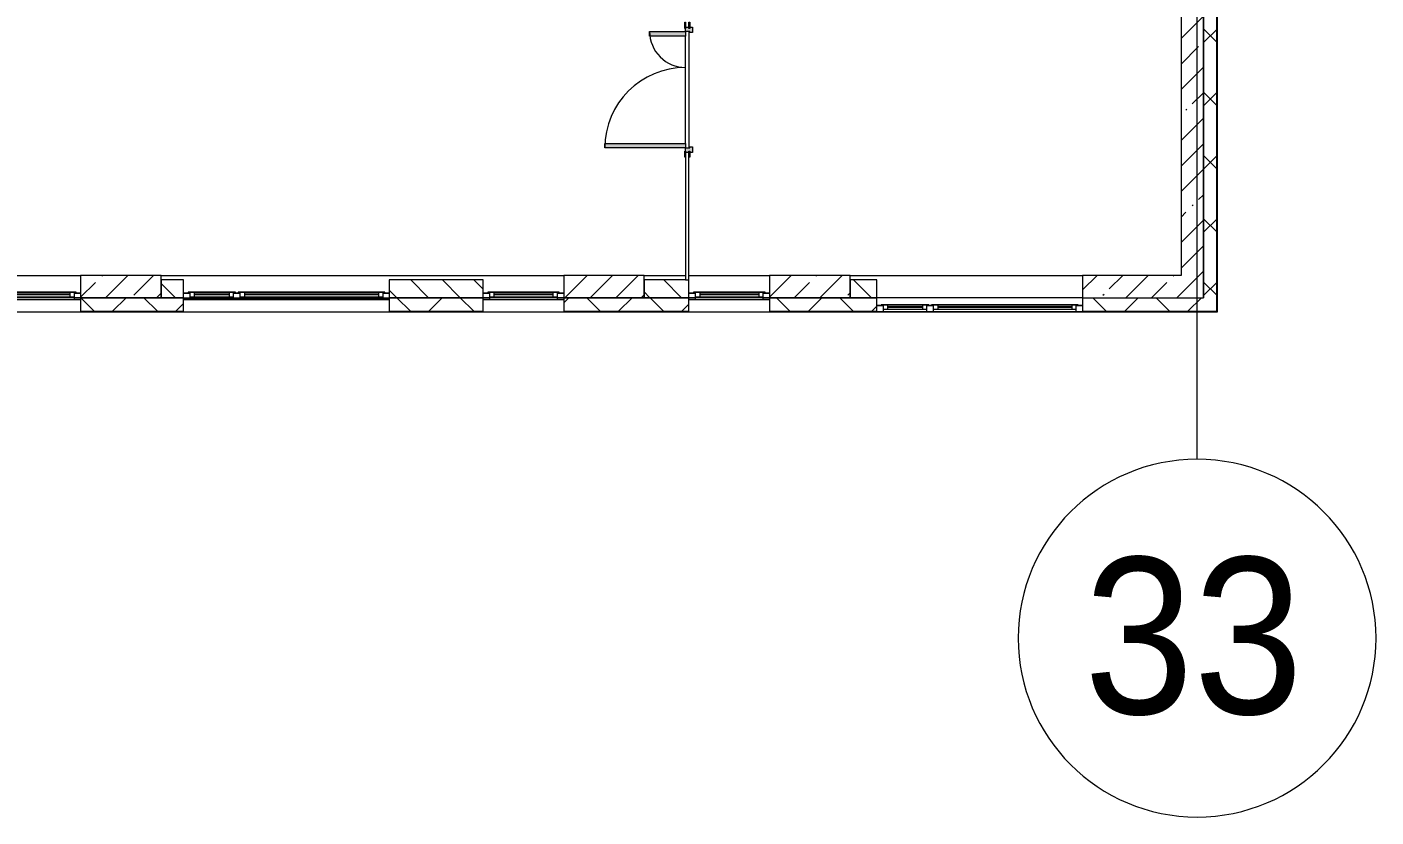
# Model space of a CAD drawing. Header units: millimetres. Extents: x 957 to 228198, y -8553 to 29000.
# Drawn here: x 213118 to 228198, y -5906 to 2927 of the extents above; entities that cross this region are included whole.
import ezdxf

# ---------------------------------------------------------------- set-up
doc = ezdxf.new("R2010")
doc.units = ezdxf.units.MM
for name, color, linetype, lineweight, true_color in [('A-DOOR-2', 7, 'Continuous', 5, 0xaaaaaa), ('A-DOOR-3', 7, 'Continuous', 5, 0xe2e2e2), ('A-DOOR-FRAM-3', 7, 'Continuous', 5, 0xe2e2e2), ('A-DOOR-FRAM-4', 7, 'Continuous', 5, 0xaaaaaa)]:
    doc.layers.add(name, color=color, linetype=linetype, lineweight=lineweight, true_color=true_color)
for name, color, linetype, lineweight in [('A-GLAZ-2', 7, 'Continuous', 5), ('A-WALL', 7, 'Continuous', 9), ('A-WALL-2', 7, 'Continuous', 5), ('I-WALL-3', 7, 'Continuous', 5), ('S-COLS-1', 7, 'Continuous', 5), ('Оси', 7, 'Continuous', 9), ('Оси-1', 7, 'Continuous', 20)]:
    doc.layers.add(name, color=color, linetype=linetype, lineweight=lineweight)
doc.styles.add('Arial_1', font='arial.ttf', dxfattribs={"width": 0.9, "height": 1750})
pattern_1 = [(45, (101188.1, 0), (-353.5534, 353.5534), []), (135, (101188.1, 0), (-353.5534, -353.5534), [])]
pattern_2 = [(45, (101188.1, 0), (-285.1231, 285.1231), []), (45, (101473.2, 0), (-285.1231, 285.1231), [504.031, -100.806, 16.764, -84.042])]

# ---------------------------------------------------------------- blocks, each defined once
blk = doc.blocks.new('120_Окно_СКБ_2Ст_Фрамуга сверху - 120_Окно_СКБ_2Ст_2300х2500_h_ ДОО-19727959-3_2_2_птичка')
at = {"layer": 'A-GLAZ-2'}
for p, q in [((-1150, -127), (-1150, -57)), ((-1150, -57), (-1080, -57)), ((1150, -57), (-1150, -57)), ((-1080, -127), (-1150, -127)), ((-1150, -127), (-1100, -127)), ((-1080, -127), (-1100, -127)), ((-1100, -127), (-1100, -137)), ((-1100, -137), (540, -137)), ((540, -137), (-1100, -137)), ((-1080, -57), (-1080, -127)), ((-1080, -57), (1080, -57)), ((520, -87), (-1080, -87)), ((-1080, -87), (-1080, -127)), ((-1030, -137), (-1030, -87)), ((-1030, -107), (470, -107)), ((470, -117), (-1030, -117)), ((470, -137), (470, -87)), ((520, -127), (520, -57)), ((520, -57), (590, -57)), ((520, -127), (520, -87)), ((590, -127), (520, -127)), ((540, -127), (520, -127)), ((540, -127), (570, -127)), ((540, -127), (570, -127)), ((540, -137), (540, -127)), ((590, -127), (570, -127)), ((570, -127), (570, -137)), ((570, -137), (1100, -137)), ((1100, -137), (570, -137)), ((590, -57), (590, -127)), ((1080, -87), (590, -87)), ((590, -87), (590, -127)), ((640, -137), (640, -87)), ((640, -107), (1030, -107)), ((1030, -117), (640, -117)), ((1030, -137), (1030, -87)), ((1080, -127), (1080, -57)), ((1080, -57), (1150, -57)), ((1080, -127), (1080, -87)), ((1150, -127), (1080, -127)), ((1100, -127), (1080, -127)), ((1100, -127), (1150, -127)), ((1100, -137), (1100, -127)), ((1150, -57), (1150, -127))]:
    blk.add_line(p, q, dxfattribs=at)
blk = doc.blocks.new('120_Окно_СКБ_1Ст - 120_Окно_СКБ_1Ст 900х2500_h_ с форточкой-22876038-3_2_2_птичка')
at = {"layer": 'A-GLAZ-2'}
for p, q in [((-450, -127), (-450, -57)), ((-450, -57), (-380, -57)), ((450, -57), (-450, -57)), ((-380, -127), (-450, -127)), ((-450, -127), (-400, -127)), ((-380, -127), (-400, -127)), ((-400, -127), (-400, -137)), ((-400, -137), (400, -137)), ((400, -137), (-400, -137)), ((-380, -57), (-380, -127)), ((380, -87), (-380, -87)), ((-380, -87), (-380, -127)), ((-330, -137), (-330, -87)), ((-330, -107), (330, -107)), ((330, -117), (-330, -117)), ((330, -137), (330, -87)), ((380, -127), (380, -57)), ((380, -57), (450, -57)), ((380, -127), (380, -87)), ((450, -127), (380, -127)), ((400, -127), (380, -127)), ((400, -127), (450, -127)), ((400, -137), (400, -127)), ((450, -57), (450, -127))]:
    blk.add_line(p, q, dxfattribs=at)
blk = doc.blocks.new('120_Окно_СКБ_2Ст_Фрамуга сверху - 120_Окно_СКБ_2Ст_2300х2500_h_ ДОО-22877115-3_2_2_птичка')
at = {"layer": 'A-GLAZ-2'}
for p, q in [((-1150, 13), (-1150, 83)), ((-1150, 83), (-1080, 83)), ((1150, 83), (-1150, 83)), ((-1080, 13), (-1150, 13)), ((-1150, 13), (-1100, 13)), ((-1080, 13), (-1100, 13)), ((-1100, 13), (-1100, 3)), ((-1100, 3), (540, 3)), ((540, 3), (-1100, 3)), ((-1080, 83), (-1080, 13)), ((-1080, 83), (1080, 83)), ((520, 53), (-1080, 53)), ((-1080, 53), (-1080, 13)), ((-1030, 3), (-1030, 53)), ((-1030, 33), (470, 33)), ((470, 23), (-1030, 23)), ((470, 3), (470, 53)), ((520, 13), (520, 83)), ((520, 83), (590, 83)), ((520, 13), (520, 53)), ((590, 13), (520, 13)), ((540, 13), (520, 13)), ((540, 13), (570, 13)), ((540, 13), (570, 13)), ((540, 3), (540, 13)), ((590, 13), (570, 13)), ((570, 13), (570, 3)), ((570, 3), (1100, 3)), ((1100, 3), (570, 3)), ((590, 83), (590, 13)), ((1080, 53), (590, 53)), ((590, 53), (590, 13)), ((640, 3), (640, 53)), ((640, 33), (1030, 33)), ((1030, 23), (640, 23)), ((1030, 3), (1030, 53)), ((1080, 13), (1080, 83)), ((1080, 83), (1150, 83)), ((1080, 13), (1080, 53)), ((1150, 13), (1080, 13)), ((1100, 13), (1080, 13)), ((1100, 13), (1150, 13)), ((1100, 3), (1100, 13)), ((1150, 83), (1150, 13))]:
    blk.add_line(p, q, dxfattribs=at)
blk = doc.blocks.new('110_Дверь_СКБ_2Ст - Д-5_п__в составе перегородки _не входит в спец__-32680317-3_2_2_птичка')
at = {"layer": 'A-DOOR-3'}
h = blk.add_hatch(color=256, dxfattribs=at)
h.paths.add_polyline_path([(712, -20), (712, 60), (652, 60), (652, 30), (662, 30), (662, -20)])
h.paths.add_polyline_path([(-628, 30), (-628, 60), (-688, 60), (-688, -20), (-638, -20), (-638, 30)])
for points in [[(-588, -420), (-588, -20), (-638, -20), (-638, -420)], [(662, -916), (662, -20), (612, -20), (612, -920), (662, -920)]]:
    blk.add_hatch(color=256, dxfattribs=at).paths.add_polyline_path(points)
at = {"layer": 'A-DOOR-FRAM-3'}
for points in [[(-688, 28), (-743, 28), (-743, 20), (-688, 20)], [(767, 28), (712, 28), (712, 20), (767, 20)], [(-673, -28), (-673, -20), (-743, -20), (-743, -28), (-688, -28)], [(767, -20), (697, -20), (697, -28), (767, -28)]]:
    blk.add_hatch(color=256, dxfattribs=at).paths.add_polyline_path(points)
at = {"layer": 'A-DOOR-2'}
for p, q in [((-638, -20), (-588, -20)), ((-638, -420), (-638, -20)), ((-588, -20), (-588, -420)), ((612, -20), (662, -20)), ((612, -920), (612, -20)), ((662, -20), (662, -920)), ((-588, -420), (-638, -420)), ((662, -920), (612, -920))]:
    blk.add_line(p, q, dxfattribs=at)
for centre, radius, start, end in [((-638, -20), 400, 270, 0), ((662, -20), 900, 180, 270)]:
    blk.add_arc(centre, radius, start, end, dxfattribs=at)
at = {"layer": 'A-DOOR-FRAM-4'}
for p, q in [((-743, 28), (-673, 28)), ((-743, 20), (-743, 28)), ((-673, 20), (-743, 20)), ((-688, 60), (-628, 60)), ((-688, -20), (-688, 60)), ((-688, 20), (-673, 20)), ((-688, 19), (-688, 20)), ((-673, 19), (-688, 19)), ((-673, 28), (-673, 20)), ((-673, 20), (-673, 19)), ((-638, 30), (-638, -20)), ((-628, 30), (-638, 30)), ((-628, 60), (-628, 30)), ((652, 60), (712, 60)), ((652, 30), (652, 60)), ((662, 30), (652, 30)), ((662, -20), (662, 30)), ((697, 20), (697, 28)), ((697, 28), (767, 28)), ((697, 19), (697, 20)), ((697, 20), (712, 20)), ((767, 20), (697, 20)), ((712, 19), (697, 19)), ((712, 60), (712, -20)), ((712, 20), (712, 19)), ((767, 28), (767, 20)), ((-743, -20), (-673, -20)), ((-743, -28), (-743, -20)), ((-673, -28), (-743, -28)), ((-638, -20), (-688, -20)), ((-673, -20), (-673, -28)), ((712, -20), (662, -20)), ((697, -28), (697, -20)), ((697, -20), (767, -20)), ((767, -28), (697, -28)), ((767, -20), (767, -28))]:
    blk.add_line(p, q, dxfattribs=at)
blk = doc.blocks.new('Ось сетки - D8-29747960-3_2_2_птичка')
at = {"layer": 'Оси-1'}
for start, end in [(360, 180), (180, 360)]:
    blk.add_arc((0, 0), 4, start, end, dxfattribs=at)

msp = doc.modelspace()

# ---------------------------------------------------------------- hatches: boundary and pattern name
at = {"layer": 'A-WALL-2'}
h = msp.add_hatch(dxfattribs=at)
h.set_pattern_fill('FP_85', color=256, style=0, pattern_type=2)
h.set_pattern_definition(pattern_1)
h.paths.add_polyline_path([(226418.1, -250), (226418.1, 7700), (226268.1, 7700), (226270.9, -250), (226309.8, -250)])
h.paths.add_polyline_path([(226334.2, 8900), (226418.1, 8900), (226418.1, 10820), (226268.1, 10820), (226268.1, 8900)])
h.paths.add_polyline_path([(226268.1, 13120), (226418.1, 13120), (226418.1, 21400), (226268.1, 21400), (226268.1, 13534.8)])
h = msp.add_hatch(dxfattribs=at)
h.set_pattern_fill('FP_83', color=256, style=0, pattern_type=2)
h.set_pattern_definition([(135, (101188.1, 0), (-176.7767, -176.7767), [])])
h.paths.add_polyline_path([(206531.6, -100), (207418.1, -100), (207418.1, 100), (206368.1, 100), (206368.1, -100)])
h.paths.add_polyline_path([(203818.1, -100), (204068.1, -100), (204068.1, 100), (203818.1, 100), (203818.1, 50)])
h.paths.add_polyline_path([(222618.1, -100), (222618.1, 100), (222318.1, 100), (222318.1, -100), (222379.1, -100)])
h.paths.add_polyline_path([(202819.1, -100), (202918.1, -100), (202918.1, 100), (202018.1, 96.2), (202018.1, -100), (202802.8, -100)])
h.paths.add_polyline_path([(220518.1, -100), (220514.7, 100), (220018.1, 99.1), (220018.1, -100), (220514.7, -100)])
h.paths.add_polyline_path([(210118.1, -100), (211018.1, -100), (211018.1, 100), (210118.1, 100)])
h.paths.add_polyline_path([(199074, -100), (199318.1, -100), (199318.1, 100), (198268.1, 100), (198268.1, -100)])
h.paths.add_polyline_path([(218218.1, -100), (218218.1, 100), (217168.1, 100), (217168.1, -100), (217718, -100)])
h.paths.add_polyline_path([(195737.6, -100), (195968.1, -100), (195968.1, 100), (195718.1, 100), (195718.1, -100)])
h.paths.add_polyline_path([(193138.1, -100), (193918.1, -100), (193918.1, 100), (193118.1, 100), (193118.1, -100)])
h.paths.add_polyline_path([(214618.1, -100), (214868.1, -100), (214868.1, 100), (214618.1, 100), (214618.1, -84)])
h.paths.add_polyline_path([(212818.1, -100), (212818.1, 100), (211918.1, 100), (211918.1, -100), (212124.8, -100)])
h = msp.add_hatch(dxfattribs=at)
h.set_pattern_fill('FP_85', color=256, style=0, pattern_type=2)
h.set_pattern_definition(pattern_1)
h.paths.add_polyline_path([(226265.2, -250), (226268.1, -250), (226268.1, -100), (224918.1, -100), (224918.1, -250), (226018.1, -250)])
h.paths.add_polyline_path([(221446.9, -250), (222618.1, -250), (222618.1, -100), (221418.1, -100), (221418.1, -250)])
h.paths.add_polyline_path([(209218.1, -250), (209218.1, -100), (208318.1, -100), (208318.1, -250), (208396, -250)])
h.paths.add_polyline_path([(211018.1, -250), (211018.1, -100), (210118.1, -100), (210118.1, -250), (210260.4, -250)])
h.paths.add_polyline_path([(211918.1, -250), (212818.1, -250), (212818.1, -100), (211918.1, -100), (211918.1, -194.5)])
h.paths.add_polyline_path([(213718.1, -250), (214868.1, -250), (214868.1, -100), (213718.1, -100), (213718.1, -202.5)])
h.paths.add_polyline_path([(217168.1, -250), (218218.1, -250), (218218.1, -100), (217168.1, -100), (217168.1, -217.7)])
h.paths.add_polyline_path([(220514.7, -250), (220518.1, -250), (220514.7, -100), (219118.1, -100), (219118.1, -250), (219582.4, -250)])
h.paths.add_polyline_path([(198268.1, -250), (199318.1, -250), (199318.1, -100), (198268.1, -100), (198268.1, -134.1)])
h.paths.add_polyline_path([(202802.8, -250), (204068.1, -250), (204068.1, -100), (202018.1, -100), (202018.1, -250)])
h.paths.add_polyline_path([(200938.4, -250), (201118.1, -250), (201118.1, -100), (200218.1, -100), (200218.1, -250)])
h.paths.add_polyline_path([(206368.1, -250), (207418.1, -250), (207418.1, -100), (206368.1, -100), (206368.1, -170)])
h.paths.add_polyline_path([(195345.1, -250), (195968.1, -250), (195968.1, -100), (194818.1, -100), (194818.1, -250)])
h.paths.add_polyline_path([(190548.1, -250), (192218.1, -250), (192218.1, -100), (190398.1, -100), (190398.1, -250), (190476.2, -250)])
h.paths.add_polyline_path([(193918.1, -250), (193918.1, -100), (193118.1, -100), (193118.1, -250), (193480.7, -250)])
at = {"layer": 'I-WALL-3'}
h = msp.add_hatch(dxfattribs=at)
h.set_pattern_fill('FP_81', color=256, style=0, pattern_type=2)
h.set_pattern_definition(pattern_2)
h.paths.add_polyline_path([(226268.1, -100), (226268.1, 7700), (226018.1, 7700), (226018.1, -100)])
h = msp.add_hatch(dxfattribs=at)
h.set_pattern_fill('FP_81', color=256, style=0, pattern_type=2)
h.set_pattern_definition(pattern_2)
h.paths.add_polyline_path([(226009.8, -100), (226018.1, -100), (226018.1, 150), (224918.1, 150), (224918.1, -100), (225175.7, -100)])
at = {"layer": 'S-COLS-1'}
h = msp.add_hatch(dxfattribs=at)
h.set_pattern_fill('FP_81', color=256, style=0, pattern_type=2)
h.set_pattern_definition(pattern_2)
h.paths.add_polyline_path([(213989.2, -100), (214618.1, -100), (214618.1, 150), (213718.1, 150), (213718.1, -100)])
h = msp.add_hatch(dxfattribs=at)
h.set_pattern_fill('FP_81', color=256, style=0, pattern_type=2)
h.set_pattern_definition(pattern_2)
h.paths.add_polyline_path([(219582.4, -100), (220018.1, -100), (220018.1, 150), (219118.1, 150), (219118.1, -100)])
h = msp.add_hatch(dxfattribs=at)
h.set_pattern_fill('FP_81', color=256, style=0, pattern_type=2)
h.set_pattern_definition(pattern_2)
h.paths.add_polyline_path([(221460.9, -100), (222318.1, -100), (222314.5, 150), (221418.1, 150), (221418.1, -100), (221446.9, -100)])

# ---------------------------------------------------------------- linework, layer by layer
at = {"layer": 'A-WALL'}
for p, q in [((226418.1, -250), (226418.1, 7700)), ((226421.1, -253), (226421.1, 7700)), ((220478.1, 100), (220518.1, 100)), ((214618.1, -100), (214868.1, -100)), ((214868.1, -100), (214618.1, -100)), ((217168.1, -100), (218218.1, -100)), ((218218.1, -100), (217168.1, -100)), ((220018.1, -100), (220518.1, -100)), ((220518.1, -100), (220018.1, -100)), ((222318.1, -100), (222618.1, -100)), ((222618.1, -100), (222318.1, -100)), ((213718.1, -250), (214868.1, -250)), ((213718.1, -253), (214868.1, -253)), ((217168.1, -250), (218218.1, -250)), ((217168.1, -253), (218218.1, -253)), ((219118.1, -250), (220518.1, -250)), ((219118.1, -253), (220518.1, -253)), ((221418.1, -250), (222618.1, -250)), ((221418.1, -253), (222618.1, -253)), ((224918.1, -250), (226418.1, -250)), ((224918.1, -253), (226421.1, -253))]:
    msp.add_line(p, q, dxfattribs=at)
at = {"layer": 'A-WALL-2'}
for p, q in [((226426.1, -258), (226426.1, 21558)), ((226268.1, 8900), (226268.1, -100)), ((214868.1, 100), (214618.1, 100)), ((214618.1, 100), (214618.1, -100)), ((214868.1, -258), (214868.1, 100)), ((218218.1, 100), (217168.1, 100)), ((217168.1, 100), (217168.1, -258)), ((218218.1, -258), (218218.1, 100)), ((220478.1, 100), (220018.1, 100)), ((220018.1, 100), (220018.1, -100)), ((220518.1, -258), (220518.1, 100)), ((222618.1, 100), (222318.1, 100)), ((222318.1, 100), (222318.1, -100)), ((222618.1, -258), (222618.1, 100)), ((214618.1, -100), (213718.1, -100)), ((213718.1, -100), (213718.1, -258)), ((214868.1, -100), (217168.1, -100)), ((220018.1, -100), (219118.1, -100)), ((219118.1, -100), (219118.1, -258)), ((222318.1, -100), (221418.1, -100)), ((221418.1, -100), (221418.1, -258)), ((224918.1, -100), (224918.1, -258)), ((224918.1, -100), (226268.1, -100)), ((211018.1, -258), (226426.1, -258))]:
    msp.add_line(p, q, dxfattribs=at)
at = {"layer": 'I-WALL-3'}
for p, q in [((226018.1, 10000), (226018.1, 150)), ((226268.1, -100), (226268.1, 7700)), ((220518.1, 2875), (220518.1, 1575)), ((220478.1, 1625), (220478.1, 2825)), ((220478.1, 1470), (220478.1, 100)), ((220518.1, 100), (220518.1, 1470)), ((210938.1, 150), (213718.1, 150)), ((214618.1, 150), (219118.1, 150)), ((220018.1, 150), (220478.1, 150)), ((220518.1, 150), (221418.1, 150)), ((222318.1, 150), (224918.1, 150)), ((226018.1, 150), (224918.1, 150)), ((224918.1, 150), (224918.1, -100)), ((213718.1, -100), (212818.1, -100)), ((219118.1, -100), (218218.1, -100)), ((221418.1, -100), (220518.1, -100)), ((224918.1, -100), (222618.1, -100)), ((224918.1, -100), (226268.1, -100))]:
    msp.add_line(p, q, dxfattribs=at)
at = {"layer": 'S-COLS-1'}
for p, q in [((214618.1, 150), (213718.1, 150)), ((213718.1, 150), (213718.1, -100)), ((214618.1, 100), (214618.1, 150)), ((214618.1, -100), (214618.1, 100)), ((220018.1, 150), (219118.1, 150)), ((219118.1, 150), (219118.1, -100)), ((220018.1, 100), (220018.1, 150)), ((220018.1, -100), (220018.1, 100)), ((222318.1, 150), (221418.1, 150)), ((221418.1, 150), (221418.1, -100)), ((222318.1, 100), (222318.1, 150)), ((222318.1, -100), (222318.1, 100)), ((213718.1, -100), (214618.1, -100)), ((219118.1, -100), (220018.1, -100)), ((221418.1, -100), (222318.1, -100))]:
    msp.add_line(p, q, dxfattribs=at)
at = {"layer": 'Оси'}
msp.add_line((226198.1, -1906.3), (226198.1, 9979), dxfattribs=at)

# ---------------------------------------------------------------- block references
at = {"layer": 'A-DOOR-2', "rotation": 270}
msp.add_blockref('110_Дверь_СКБ_2Ст - Д-5_п__в составе перегородки _не входит в спец__-32680317-3_2_2_птичка', (220498.1, 2237.5), dxfattribs=at)
at = {"layer": 'A-GLAZ-2', "rotation": 180}
for name, p in [('120_Окно_СКБ_1Ст - 120_Окно_СКБ_1Ст 900х2500_h_ с форточкой-22876038-3_2_2_птичка', (213268.1, -175)), ('120_Окно_СКБ_2Ст_Фрамуга сверху - 120_Окно_СКБ_2Ст_2300х2500_h_ ДОО-19727959-3_2_2_птичка', (216018.1, -175)), ('120_Окно_СКБ_1Ст - 120_Окно_СКБ_1Ст 900х2500_h_ с форточкой-22876038-3_2_2_птичка', (218668.1, -175)), ('120_Окно_СКБ_1Ст - 120_Окно_СКБ_1Ст 900х2500_h_ с форточкой-22876038-3_2_2_птичка', (220968.1, -175)), ('120_Окно_СКБ_2Ст_Фрамуга сверху - 120_Окно_СКБ_2Ст_2300х2500_h_ ДОО-22877115-3_2_2_птичка', (223768.1, -175))]:
    msp.add_blockref(name, p, dxfattribs=at)
at = {"layer": 'Оси-1', "xscale": 499.9999999999995, "yscale": 499.9999999999995, "zscale": 499.9999999999995}
msp.add_blockref('Ось сетки - D8-29747960-3_2_2_птичка', (226198.1, -3906.3), dxfattribs=at)

# ---------------------------------------------------------------- texts
at = {"layer": 'Оси', "insert": (224935, -3003), "char_height": 1750, "width": 3030.379, "attachment_point": 1, "style": 'Arial_1'}
msp.add_mtext('33', dxfattribs=at)

doc.saveas('drawing.dxf')
